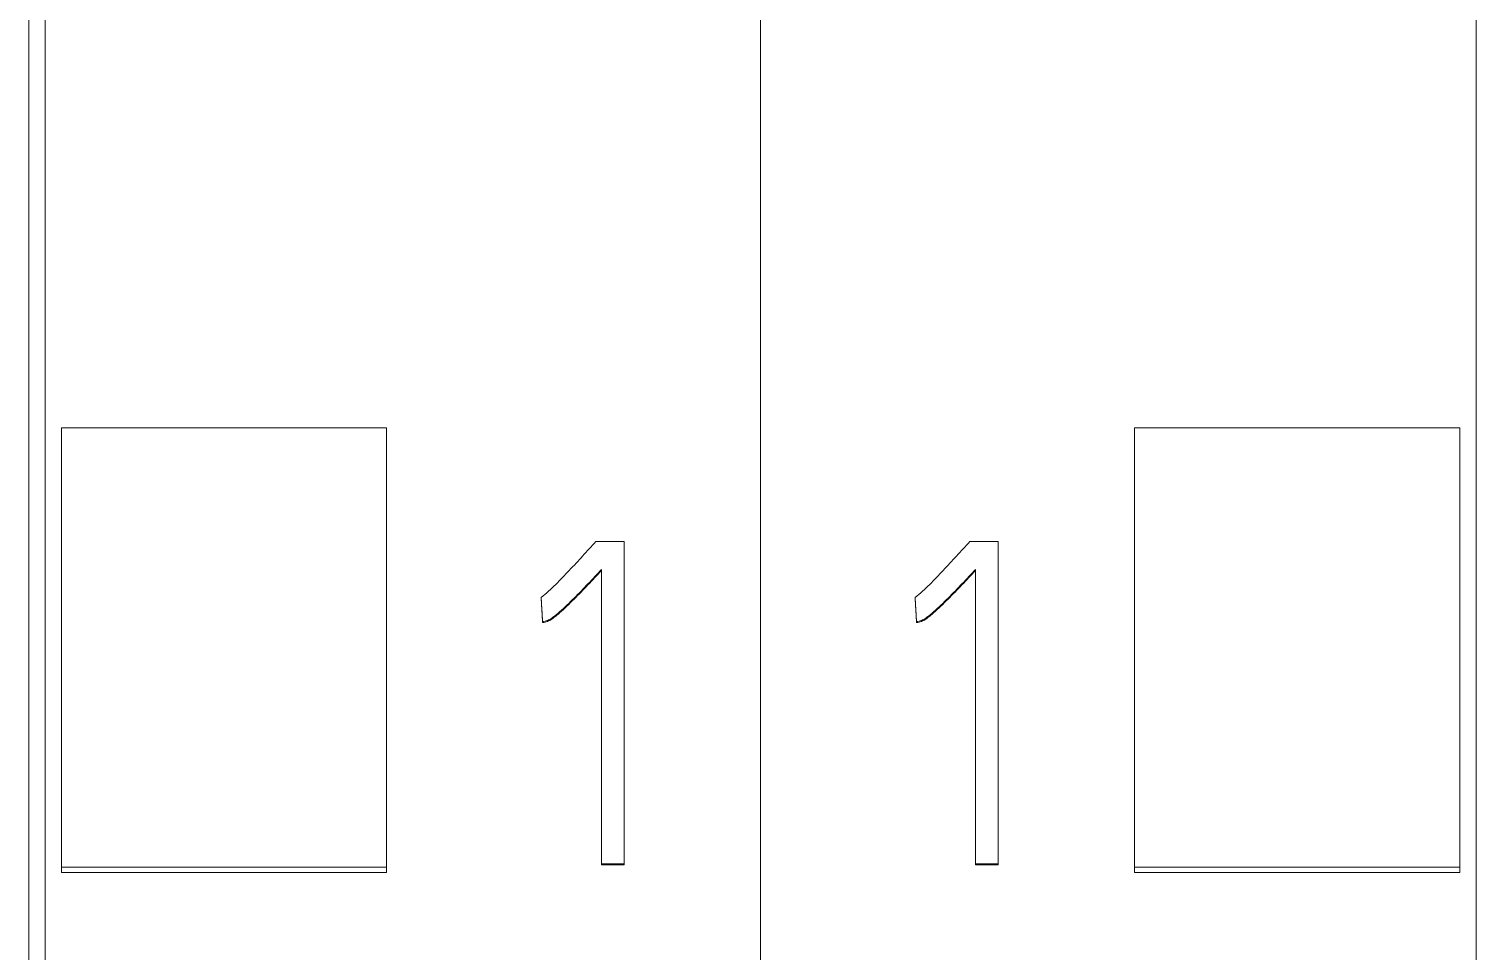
# Model space of a CAD drawing. Header units: millimetres. Extents: x 1359 to 3577, y 1336 to 3557.
# Drawn here: x 2676.27 to 2685.17, y 3029.02 to 3034.69 of the extents above; entities that cross this region are included whole.
import ezdxf

# ---------------------------------------------------------------- set-up
doc = ezdxf.new("R2010")
doc.units = ezdxf.units.MM
doc.layers.add('000-PI-Oprema', color=30, linetype='Continuous', lineweight=5)

msp = doc.modelspace()

# ---------------------------------------------------------------- linework, layer by layer
at = {"layer": '000-PI-Oprema', "color": 0, "linetype": 'ByBlock', "lineweight": 0}
for p, q in [((2680.7713, 3041.2368), (2680.7713, 2927.8187)), ((2680.7713, 3041.2368), (2680.7713, 2927.8187)), ((2676.3713, 2930.1412), (2676.3713, 3038.9563)), ((2685.1713, 3038.9563), (2685.1713, 2930.1412)), ((2676.4713, 3029.5373), (2676.4713, 3032.2407)), ((2676.4713, 3032.2407), (2678.4713, 3032.2407)), ((2678.4713, 3029.5373), (2678.4713, 3032.2407)), ((2683.0713, 3029.5373), (2683.0713, 3032.2407)), ((2685.0713, 3032.2407), (2683.0713, 3032.2407)), ((2685.0713, 3029.5373), (2685.0713, 3032.2407)), ((2679.9323, 3031.5402), (2679.7575, 3031.5402)), ((2679.9323, 3029.5581), (2679.9323, 3031.5402)), ((2682.2323, 3031.5402), (2682.0575, 3031.5402)), ((2682.2323, 3029.5581), (2682.2323, 3031.5402)), ((2679.7936, 3031.369), (2679.7936, 3029.5581)), ((2682.0936, 3031.369), (2682.0936, 3029.5581)), ((2679.4215, 3031.1957), (2679.4215, 3031.1895)), ((2681.7215, 3031.1957), (2681.7215, 3031.1895)), ((2679.4302, 3031.0488), (2679.4302, 3031.0426)), ((2681.7302, 3031.0488), (2681.7302, 3031.0426)), ((2676.4713, 3029.5049), (2676.4713, 3029.5373)), ((2676.4713, 3029.5373), (2678.4713, 3029.5373)), ((2676.4713, 3029.5049), (2678.4713, 3029.5049)), ((2678.4713, 3029.5049), (2678.4713, 3029.5373)), ((2679.7936, 3029.5581), (2679.9323, 3029.5581)), ((2679.7936, 3029.5581), (2679.7936, 3029.5519)), ((2679.9323, 3029.5519), (2679.7936, 3029.5519)), ((2679.9323, 3029.5581), (2679.9323, 3029.5519)), ((2682.0936, 3029.5581), (2682.2323, 3029.5581)), ((2682.0936, 3029.5581), (2682.0936, 3029.5519)), ((2682.2323, 3029.5519), (2682.0936, 3029.5519)), ((2682.2323, 3029.5581), (2682.2323, 3029.5519)), ((2683.0713, 3029.5049), (2683.0713, 3029.5373)), ((2685.0713, 3029.5373), (2683.0713, 3029.5373)), ((2685.0713, 3029.5049), (2683.0713, 3029.5049)), ((2685.0713, 3029.5049), (2685.0713, 3029.5373))]:
    msp.add_line(p, q, dxfattribs=at)
for points, knots in [([(2676.2713, 2929.8557), (2676.2713, 2933.1965), (2676.2713, 2941.1615), (2676.2713, 2953.801), (2676.2713, 2969.2875), (2676.2713, 2983.5816), (2676.2713, 2997.7915), (2676.2713, 3012.3581), (2676.2713, 3026.5281), (2676.2713, 3036.0981), (2676.2713, 3039.142)], [0, 0, 0, 0, 0.091483, 0.21812, 0.346206, 0.515858, 0.610111, 0.736264, 0.916066, 1, 1, 1, 1]), ([(2679.7575, 3031.5402), (2679.7308, 3031.5102), (2679.7039, 3031.4804), (2679.6496, 3031.4213), (2679.6222, 3031.392), (2679.5808, 3031.3483), (2679.567, 3031.3337), (2679.5392, 3031.3048), (2679.5252, 3031.2904), (2679.4966, 3031.2623), (2679.4821, 3031.2485), (2679.4522, 3031.2217), (2679.437, 3031.2086), (2679.4215, 3031.1957)], [0, 0, 0, 0, 0.25, 0.25, 0.5, 0.5, 0.625, 0.625, 0.75, 0.75, 0.875, 0.875, 1, 1, 1, 1]), ([(2682.0575, 3031.5402), (2682.0308, 3031.5102), (2682.0039, 3031.4804), (2681.9496, 3031.4213), (2681.9222, 3031.392), (2681.8808, 3031.3483), (2681.867, 3031.3337), (2681.8392, 3031.3048), (2681.8252, 3031.2904), (2681.7966, 3031.2623), (2681.7821, 3031.2485), (2681.7522, 3031.2217), (2681.737, 3031.2086), (2681.7215, 3031.1957)], [0, 0, 0, 0, 0.25, 0.25, 0.5, 0.5, 0.625, 0.625, 0.75, 0.75, 0.875, 0.875, 1, 1, 1, 1]), ([(2679.4302, 3031.0488), (2679.4354, 3031.0488), (2679.4405, 3031.0496), (2679.4505, 3031.0518), (2679.4555, 3031.0529), (2679.4653, 3031.0565), (2679.4699, 3031.0588), (2679.4788, 3031.0638), (2679.4831, 3031.0666), (2679.4957, 3031.0754), (2679.5039, 3031.0817), (2679.5198, 3031.0945), (2679.5276, 3031.1011), (2679.5506, 3031.1212), (2679.5656, 3031.1352), (2679.5951, 3031.1633), (2679.6096, 3031.1776), (2679.653, 3031.2209), (2679.6814, 3031.2503), (2679.7377, 3031.3094), (2679.7657, 3031.3392), (2679.7936, 3031.369)], [0, 0, 0, 0, 0.03125, 0.03125, 0.0625, 0.0625, 0.09375, 0.09375, 0.125, 0.125, 0.1875, 0.1875, 0.25, 0.25, 0.375, 0.375, 0.5, 0.5, 0.75, 0.75, 1, 1, 1, 1]), ([(2679.7936, 3031.3628), (2679.7657, 3031.333), (2679.7377, 3031.3032), (2679.6813, 3031.2441), (2679.6529, 3031.2147), (2679.6096, 3031.1714), (2679.595, 3031.1571), (2679.5654, 3031.1289), (2679.5505, 3031.1149), (2679.5274, 3031.0947), (2679.5196, 3031.0881), (2679.5037, 3031.0754), (2679.4956, 3031.0691), (2679.483, 3031.0604), (2679.4787, 3031.0576), (2679.4698, 3031.0526), (2679.4653, 3031.0503), (2679.4557, 3031.0468), (2679.4506, 3031.0456), (2679.4405, 3031.0435), (2679.4354, 3031.0426), (2679.4302, 3031.0426)], [0, 0, 0, 0, 0.25, 0.25, 0.5, 0.5, 0.625, 0.625, 0.75, 0.75, 0.8125, 0.8125, 0.875, 0.875, 0.90625, 0.90625, 0.9375, 0.9375, 0.96875, 0.96875, 1, 1, 1, 1]), ([(2681.7302, 3031.0488), (2681.7354, 3031.0488), (2681.7405, 3031.0496), (2681.7505, 3031.0518), (2681.7555, 3031.0529), (2681.7653, 3031.0565), (2681.7699, 3031.0588), (2681.7788, 3031.0638), (2681.7831, 3031.0666), (2681.7957, 3031.0754), (2681.8039, 3031.0817), (2681.8198, 3031.0945), (2681.8276, 3031.1011), (2681.8506, 3031.1212), (2681.8656, 3031.1352), (2681.8951, 3031.1633), (2681.9096, 3031.1776), (2681.953, 3031.2209), (2681.9814, 3031.2503), (2682.0377, 3031.3094), (2682.0657, 3031.3392), (2682.0936, 3031.369)], [0, 0, 0, 0, 0.03125, 0.03125, 0.0625, 0.0625, 0.09375, 0.09375, 0.125, 0.125, 0.1875, 0.1875, 0.25, 0.25, 0.375, 0.375, 0.5, 0.5, 0.75, 0.75, 1, 1, 1, 1]), ([(2682.0936, 3031.3628), (2682.0657, 3031.333), (2682.0377, 3031.3032), (2681.9813, 3031.2441), (2681.9529, 3031.2147), (2681.9096, 3031.1714), (2681.895, 3031.1571), (2681.8654, 3031.1289), (2681.8505, 3031.1149), (2681.8274, 3031.0947), (2681.8196, 3031.0881), (2681.8037, 3031.0754), (2681.7956, 3031.0691), (2681.783, 3031.0604), (2681.7787, 3031.0576), (2681.7698, 3031.0526), (2681.7653, 3031.0503), (2681.7557, 3031.0468), (2681.7506, 3031.0456), (2681.7405, 3031.0435), (2681.7354, 3031.0426), (2681.7302, 3031.0426)], [0, 0, 0, 0, 0.25, 0.25, 0.5, 0.5, 0.625, 0.625, 0.75, 0.75, 0.8125, 0.8125, 0.875, 0.875, 0.90625, 0.90625, 0.9375, 0.9375, 0.96875, 0.96875, 1, 1, 1, 1])]:
    msp.add_open_spline(points, degree=3, knots=knots, dxfattribs=at)
for points, weights in [([(2679.4215, 3031.1957), (2679.4259, 3031.1223), (2679.4302, 3031.0488)], [0.499999997999, 0.500000002001, 0.499999997999]), ([(2679.4302, 3031.0426), (2679.4259, 3031.1161), (2679.4215, 3031.1895)], [0.499999993743, 0.500000006257, 0.499999993743]), ([(2681.7215, 3031.1957), (2681.7258, 3031.1223), (2681.7302, 3031.0488)], [0.500000022096, 0.499999977904, 0.500000022096]), ([(2681.7302, 3031.0426), (2681.7258, 3031.1161), (2681.7215, 3031.1895)], [0.499999993416, 0.500000006584, 0.499999993416])]:
    msp.add_rational_spline(points, weights, degree=2, dxfattribs=at)

doc.saveas('drawing.dxf')
